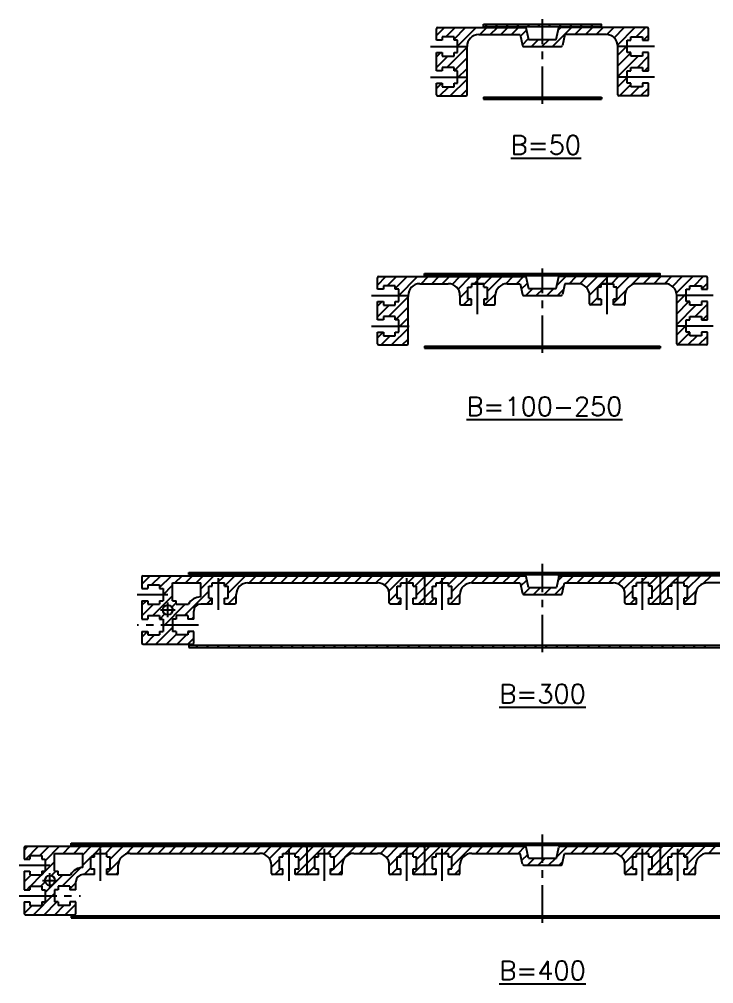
# Model space of a CAD drawing. Extents: x 0 to 1639, y -8 to 446.
# Drawn here: x 1194.8 to 1489.5, y 18 to 427.3 of the extents above; entities that cross this region are included whole.
import ezdxf

# ---------------------------------------------------------------- set-up
doc = ezdxf.new("R2010")
doc.units = 0
doc.header["$LTSCALE"] = 0.5
doc.linetypes.add('CENTER', pattern=[50.8, 31.75, -6.35, 6.35, -6.35])
for name, color, linetype in [('MSM_CENTER', 1, 'CENTER'), ('MSM_CONTINUOUS', 7, 'CONTINUOUS'), ('MSM_NARROW', 5, 'CONTINUOUS'), ('MSM_PART_NUMBER', 7, 'CONTINUOUS')]:
    doc.layers.add(name, color=color, linetype=linetype)
doc.styles.get("Standard").update_dxf_attribs({"font": 'txt.shx', "height": 3, "bigfont": 'bigfont.shx'})

# ---------------------------------------------------------------- blocks, each defined once
blk = doc.blocks.new('*U1')
at = {"layer": 'MSM_PART_NUMBER'}
blk.add_text('%%UB=50', height=8, dxfattribs=at).set_placement((1314.76, 354.27))
blk = doc.blocks.new('*U2')
at = {"layer": 'MSM_PART_NUMBER'}
blk.add_text('%%UB=100-250', height=8, dxfattribs=at).set_placement((1295.98, 243.34))
blk = doc.blocks.new('*U3')
at = {"layer": 'MSM_PART_NUMBER'}
blk.add_text('%%UB=300', height=8, dxfattribs=at).set_placement((1309.93, 121.4))
blk = doc.blocks.new('*U4')
at = {"layer": 'MSM_PART_NUMBER'}
blk.add_text('%%UB=400', height=8, dxfattribs=at).set_placement((1309.93, 4))

msp = doc.modelspace()

# ---------------------------------------------------------------- linework, layer by layer
at = {"layer": 'MSM_CENTER'}
for p, q in [((1416.8, 391.35), (1416.8, 427.27)), ((1369.31, 415.75), (1386.99, 415.75)), ((1464.29, 415.75), (1446.61, 415.75)), ((1369.31, 402.75), (1386.99, 402.75)), ((1464.29, 402.75), (1446.61, 402.75)), ((1416.8, 285.67), (1416.8, 321.58)), ((1389.3, 302.21), (1389.3, 317.58)), ((1444.3, 302.21), (1444.3, 317.58)), ((1344.31, 310.07), (1361.99, 310.07)), ((1489.29, 310.07), (1471.61, 310.07)), ((1344.31, 297.07), (1361.99, 297.07)), ((1489.29, 297.07), (1471.61, 297.07)), ((1416.8, 158.76), (1416.8, 196.16)), ((1279.3, 176.64), (1279.3, 190.16)), ((1359.3, 176.64), (1359.3, 190.16)), ((1374.3, 176.64), (1374.3, 190.16)), ((1459.3, 176.64), (1459.3, 190.16)), ((1474.3, 176.64), (1474.3, 190.16)), ((1244.8, 183.16), (1257.8, 183.16)), ((1254.7, 176.66), (1260.9, 176.66)), ((1257.8, 173.56), (1257.8, 179.76)), ((1270.8, 170.16), (1244.8, 170.16)), ((1416.8, 43.94), (1416.8, 81.34)), ((1229.3, 61.76), (1229.3, 75.34)), ((1309.3, 61.76), (1309.3, 75.34)), ((1324.3, 61.76), (1324.3, 75.34)), ((1359.3, 61.76), (1359.3, 75.34)), ((1374.3, 61.76), (1374.3, 75.34)), ((1459.3, 61.76), (1459.3, 75.34)), ((1474.3, 61.76), (1474.3, 75.34)), ((1194.8, 68.34), (1207.8, 68.34)), ((1204.7, 61.84), (1210.9, 61.84)), ((1207.8, 58.74), (1207.8, 64.94)), ((1194.8, 55.34), (1220.8, 55.34))]:
    msp.add_line(p, q, dxfattribs=at)
at = {"layer": 'MSM_CONTINUOUS'}
for p, q in [((1371.8, 418.39), (1371.8, 423.25)), ((1372.3, 423.75), (1409.72, 423.75)), ((1391.8, 424.25), (1391.8, 425.15)), ((1391.8, 425.15), (1441.8, 425.15)), ((1391.8, 424.25), (1441.8, 424.25)), ((1409.72, 423.75), (1410.82, 418.75)), ((1422.62, 418.75), (1423.72, 423.75)), ((1461.3, 423.75), (1423.72, 423.75)), ((1441.8, 424.25), (1441.8, 425.15)), ((1461.8, 418.39), (1461.8, 423.25)), ((1374.3, 418.39), (1371.8, 418.39)), ((1374.3, 419.85), (1374.3, 418.39)), ((1379.3, 419.85), (1374.3, 419.85)), ((1379.3, 418.39), (1379.3, 419.85)), ((1380.8, 418.39), (1379.3, 418.39)), ((1380.8, 413.19), (1380.8, 418.39)), ((1389.8, 420.75), (1407.31, 420.75)), ((1407.31, 420.75), (1408.32, 416.14)), ((1410.82, 418.75), (1422.62, 418.75)), ((1426.26, 420.75), (1425.25, 416.14)), ((1443.8, 420.75), (1426.26, 420.75)), ((1452.8, 413.19), (1452.8, 418.39)), ((1452.8, 418.39), (1454.3, 418.39)), ((1454.3, 418.39), (1454.3, 419.85)), ((1454.3, 419.85), (1459.3, 419.85)), ((1459.3, 419.85), (1459.3, 418.39)), ((1459.3, 418.39), (1461.8, 418.39)), ((1384.8, 395.25), (1384.8, 415.75)), ((1408.81, 415.75), (1424.77, 415.75)), ((1448.8, 395.25), (1448.8, 415.75)), ((1371.8, 413.19), (1374.3, 413.19)), ((1371.8, 405.39), (1371.8, 413.19)), ((1374.3, 413.19), (1374.3, 411.65)), ((1374.3, 411.65), (1379.3, 411.65)), ((1379.3, 413.19), (1380.8, 413.19)), ((1379.3, 411.65), (1379.3, 413.19)), ((1454.3, 413.19), (1452.8, 413.19)), ((1454.3, 411.65), (1454.3, 413.19)), ((1459.3, 411.65), (1454.3, 411.65)), ((1461.8, 413.19), (1459.3, 413.19)), ((1459.3, 413.19), (1459.3, 411.65)), ((1461.8, 405.39), (1461.8, 413.19)), ((1374.3, 405.39), (1371.8, 405.39)), ((1374.3, 406.85), (1374.3, 405.39)), ((1379.3, 406.85), (1374.3, 406.85)), ((1379.3, 405.39), (1379.3, 406.85)), ((1380.8, 405.39), (1379.3, 405.39)), ((1380.8, 400.19), (1380.8, 405.39)), ((1452.8, 400.19), (1452.8, 405.39)), ((1452.8, 405.39), (1454.3, 405.39)), ((1454.3, 405.39), (1454.3, 406.85)), ((1454.3, 406.85), (1459.3, 406.85)), ((1459.3, 406.85), (1459.3, 405.39)), ((1459.3, 405.39), (1461.8, 405.39)), ((1371.8, 400.19), (1374.3, 400.19)), ((1371.8, 395.25), (1371.8, 400.19)), ((1374.3, 400.19), (1374.3, 398.65)), ((1374.3, 398.65), (1379.3, 398.65)), ((1379.3, 400.19), (1380.8, 400.19)), ((1379.3, 398.65), (1379.3, 400.19)), ((1454.3, 400.19), (1452.8, 400.19)), ((1454.3, 398.65), (1454.3, 400.19)), ((1459.3, 398.65), (1454.3, 398.65)), ((1461.8, 400.19), (1459.3, 400.19)), ((1459.3, 400.19), (1459.3, 398.65)), ((1461.8, 395.25), (1461.8, 400.19)), ((1372.3, 394.75), (1384.3, 394.75)), ((1391.8, 394.25), (1391.8, 393.35)), ((1391.8, 394.25), (1441.8, 394.25)), ((1391.8, 393.35), (1441.8, 393.35)), ((1441.8, 394.25), (1441.8, 393.35)), ((1461.3, 394.75), (1449.3, 394.75)), ((1366.8, 318.57), (1366.8, 319.47)), ((1366.8, 319.47), (1466.8, 319.47)), ((1466.8, 318.57), (1466.8, 319.47)), ((1346.8, 312.7), (1346.8, 317.57)), ((1347.3, 318.07), (1409.72, 318.07)), ((1366.8, 318.57), (1466.8, 318.57)), ((1409.72, 318.07), (1410.82, 313.07)), ((1422.62, 313.07), (1423.72, 318.07)), ((1486.3, 318.07), (1423.72, 318.07)), ((1486.8, 312.7), (1486.8, 317.57)), ((1349.3, 312.7), (1346.8, 312.7)), ((1349.3, 314.17), (1349.3, 312.7)), ((1354.3, 314.17), (1349.3, 314.17)), ((1354.3, 312.7), (1354.3, 314.17)), ((1355.8, 312.7), (1354.3, 312.7)), ((1355.8, 307.5), (1355.8, 312.7)), ((1364.8, 315.07), (1376.8, 315.07)), ((1385.2, 308.57), (1385.2, 313.57)), ((1385.2, 308.57), (1385.2, 313.57)), ((1385.2, 313.57), (1386.7, 313.57)), ((1386.7, 315.07), (1391.9, 315.07)), ((1391.9, 315.07), (1386.7, 315.07)), ((1386.7, 315.07), (1386.7, 313.57)), ((1389.3, 315.07), (1391.9, 315.07)), ((1391.9, 313.57), (1391.9, 315.07)), ((1391.9, 313.57), (1393.4, 313.57)), ((1393.4, 313.57), (1393.4, 308.57)), ((1393.4, 313.57), (1393.4, 308.57)), ((1401.8, 315.07), (1407.31, 315.07)), ((1407.31, 315.07), (1408.32, 310.46)), ((1410.82, 313.07), (1422.62, 313.07)), ((1426.26, 315.07), (1425.25, 310.46)), ((1431.8, 315.07), (1426.26, 315.07)), ((1440.2, 313.57), (1440.2, 308.57)), ((1440.2, 313.57), (1440.2, 308.57)), ((1441.7, 313.57), (1440.2, 313.57)), ((1441.7, 315.07), (1446.9, 315.07)), ((1446.9, 315.07), (1441.7, 315.07)), ((1441.7, 313.57), (1441.7, 315.07)), ((1444.3, 315.07), (1441.7, 315.07)), ((1446.9, 315.07), (1446.9, 313.57)), ((1448.4, 313.57), (1446.9, 313.57)), ((1448.4, 308.57), (1448.4, 313.57)), ((1448.4, 308.57), (1448.4, 313.57)), ((1468.8, 315.07), (1456.8, 315.07)), ((1477.8, 307.5), (1477.8, 312.7)), ((1477.8, 312.7), (1479.3, 312.7)), ((1479.3, 312.7), (1479.3, 314.17)), ((1479.3, 314.17), (1484.3, 314.17)), ((1484.3, 314.17), (1484.3, 312.7)), ((1484.3, 312.7), (1486.8, 312.7)), ((1346.8, 307.5), (1349.3, 307.5)), ((1346.8, 299.7), (1346.8, 307.5)), ((1349.3, 307.5), (1349.3, 305.97)), ((1354.3, 307.5), (1355.8, 307.5)), ((1354.3, 305.97), (1354.3, 307.5)), ((1359.8, 289.57), (1359.8, 310.07)), ((1381.8, 310.07), (1381.8, 306.57)), ((1386.7, 308.57), (1385.2, 308.57)), ((1385.2, 308.57), (1386.68, 308.57)), ((1386.7, 306.07), (1386.7, 308.57)), ((1393.4, 308.57), (1391.9, 308.57)), ((1391.9, 308.57), (1393.4, 308.57)), ((1391.9, 308.57), (1391.9, 306.07)), ((1396.8, 306.57), (1396.8, 310.07)), ((1408.81, 310.07), (1424.77, 310.07)), ((1436.8, 306.57), (1436.8, 310.07)), ((1441.7, 308.57), (1440.2, 308.57)), ((1440.2, 308.57), (1441.7, 308.57)), ((1441.7, 308.57), (1441.7, 306.07)), ((1446.9, 308.57), (1448.4, 308.57)), ((1446.9, 306.07), (1446.9, 308.57)), ((1448.4, 308.57), (1446.92, 308.57)), ((1451.8, 310.07), (1451.8, 306.57)), ((1473.8, 289.57), (1473.8, 310.07)), ((1479.3, 307.5), (1477.8, 307.5)), ((1479.3, 305.97), (1479.3, 307.5)), ((1486.8, 307.5), (1484.3, 307.5)), ((1484.3, 307.5), (1484.3, 305.97)), ((1486.8, 299.7), (1486.8, 307.5)), ((1349.3, 305.97), (1354.3, 305.97)), ((1382.3, 306.07), (1386.68, 306.07)), ((1383.28, 306.07), (1386.7, 306.07)), ((1391.9, 306.07), (1395.28, 306.07)), ((1391.9, 306.07), (1396.3, 306.07)), ((1441.7, 306.07), (1437.3, 306.07)), ((1441.7, 306.07), (1438.32, 306.07)), ((1451.3, 306.07), (1446.9, 306.07)), ((1450.32, 306.07), (1446.92, 306.07)), ((1484.3, 305.97), (1479.3, 305.97)), ((1349.3, 299.7), (1346.8, 299.7)), ((1349.3, 301.17), (1349.3, 299.7)), ((1354.3, 301.17), (1349.3, 301.17)), ((1354.3, 299.7), (1354.3, 301.17)), ((1355.8, 299.7), (1354.3, 299.7)), ((1355.8, 294.5), (1355.8, 299.7)), ((1477.8, 294.5), (1477.8, 299.7)), ((1477.8, 299.7), (1479.3, 299.7)), ((1479.3, 299.7), (1479.3, 301.17)), ((1479.3, 301.17), (1484.3, 301.17)), ((1484.3, 301.17), (1484.3, 299.7)), ((1484.3, 299.7), (1486.8, 299.7)), ((1346.8, 289.57), (1346.8, 294.5)), ((1346.8, 294.5), (1349.3, 294.5)), ((1349.3, 294.5), (1349.3, 292.97)), ((1349.3, 292.97), (1354.3, 292.97)), ((1354.3, 294.5), (1355.8, 294.5)), ((1354.3, 292.97), (1354.3, 294.5)), ((1479.3, 294.5), (1477.8, 294.5)), ((1479.3, 292.97), (1479.3, 294.5)), ((1484.3, 292.97), (1479.3, 292.97)), ((1486.8, 294.5), (1484.3, 294.5)), ((1484.3, 294.5), (1484.3, 292.97)), ((1486.8, 289.57), (1486.8, 294.5)), ((1347.3, 289.07), (1359.3, 289.07)), ((1366.8, 288.57), (1366.8, 287.67)), ((1366.8, 288.57), (1466.8, 288.57)), ((1366.8, 287.67), (1466.8, 287.67)), ((1466.8, 288.57), (1466.8, 287.67)), ((1486.3, 289.07), (1474.3, 289.07)), ((1266.8, 191.66), (1266.8, 192.56)), ((1266.8, 192.56), (1566.8, 192.56)), ((1246.8, 190.66), (1246.8, 185.76)), ((1247.3, 191.16), (1366.3, 191.16)), ((1266.8, 191.66), (1566.8, 191.66)), ((1366.8, 190.66), (1366.8, 179.66)), ((1367.3, 191.16), (1409.4, 191.16)), ((1410.9, 186.16), (1409.89, 190.77)), ((1423.71, 190.77), (1422.7, 186.16)), ((1423.71, 190.77), (1423.8, 191.16)), ((1424.2, 191.16), (1466.3, 191.16)), ((1466.8, 190.66), (1466.8, 179.66)), ((1586.3, 191.16), (1467.3, 191.16)), ((1246.8, 185.76), (1249.3, 185.76)), ((1249.3, 187.26), (1249.3, 185.76)), ((1249.3, 187.26), (1254.3, 187.26)), ((1254.3, 187.26), (1254.3, 185.76)), ((1254.3, 185.76), (1255.8, 185.76)), ((1255.8, 185.76), (1255.8, 180.56)), ((1259.8, 188.16), (1271.8, 188.16)), ((1259.8, 180.56), (1259.8, 188.16)), ((1271.8, 182.16), (1271.8, 188.16)), ((1275.2, 186.66), (1276.7, 186.66)), ((1275.2, 181.66), (1275.2, 186.66)), ((1276.7, 188.16), (1281.9, 188.16)), ((1276.7, 186.66), (1276.7, 188.16)), ((1281.9, 186.66), (1281.9, 188.16)), ((1281.9, 186.66), (1283.4, 186.66)), ((1283.4, 181.66), (1283.4, 186.66)), ((1291.8, 188.16), (1346.8, 188.16)), ((1355.2, 186.66), (1356.7, 186.66)), ((1355.2, 181.66), (1355.2, 186.66)), ((1356.7, 188.16), (1361.9, 188.16)), ((1356.7, 186.66), (1356.7, 188.16)), ((1361.9, 186.66), (1361.9, 188.16)), ((1361.9, 186.66), (1363.4, 186.66)), ((1363.4, 181.66), (1363.4, 186.66)), ((1370.2, 186.66), (1371.7, 186.66)), ((1370.2, 181.66), (1370.2, 186.66)), ((1371.7, 188.16), (1376.9, 188.16)), ((1371.7, 186.66), (1371.7, 188.16)), ((1376.9, 186.66), (1376.9, 188.16)), ((1376.9, 186.66), (1378.4, 186.66)), ((1378.4, 181.66), (1378.4, 186.66)), ((1386.8, 188.16), (1407.39, 188.16)), ((1407.39, 188.16), (1408.4, 183.55)), ((1410.9, 186.16), (1422.7, 186.16)), ((1425.2, 183.55), (1426.21, 188.16)), ((1426.21, 188.16), (1446.8, 188.16)), ((1455.2, 181.66), (1455.2, 186.66)), ((1456.7, 186.66), (1455.2, 186.66)), ((1461.9, 188.16), (1456.7, 188.16)), ((1456.7, 186.66), (1456.7, 188.16)), ((1461.9, 186.66), (1461.9, 188.16)), ((1463.4, 186.66), (1461.9, 186.66)), ((1463.4, 181.66), (1463.4, 186.66)), ((1470.2, 181.66), (1470.2, 186.66)), ((1471.7, 186.66), (1470.2, 186.66)), ((1476.9, 188.16), (1471.7, 188.16)), ((1471.7, 186.66), (1471.7, 188.16)), ((1476.9, 186.66), (1476.9, 188.16)), ((1478.4, 186.66), (1476.9, 186.66)), ((1478.4, 181.66), (1478.4, 186.66)), ((1541.8, 188.16), (1486.8, 188.16)), ((1246.8, 180.56), (1249.3, 180.56)), ((1246.8, 180.56), (1246.8, 172.76)), ((1249.3, 180.56), (1249.3, 179.06)), ((1254.3, 180.56), (1254.3, 179.06)), ((1254.3, 180.56), (1255.8, 180.56)), ((1259.8, 180.56), (1261.3, 180.56)), ((1261.3, 179.06), (1261.3, 180.56)), ((1275.2, 181.66), (1276.7, 181.66)), ((1276.7, 179.16), (1276.7, 181.66)), ((1281.9, 179.16), (1281.9, 181.66)), ((1281.9, 181.66), (1283.4, 181.66)), ((1286.8, 179.66), (1286.8, 183.16)), ((1351.8, 179.66), (1351.8, 183.16)), ((1355.2, 181.66), (1356.7, 181.66)), ((1356.7, 179.16), (1356.7, 181.66)), ((1361.9, 179.16), (1361.9, 181.66)), ((1361.9, 181.66), (1363.4, 181.66)), ((1370.2, 181.66), (1371.7, 181.66)), ((1371.7, 179.16), (1371.7, 181.66)), ((1376.9, 179.16), (1376.9, 181.66)), ((1376.9, 181.66), (1378.4, 181.66)), ((1381.8, 179.66), (1381.8, 183.16)), ((1408.89, 183.16), (1424.71, 183.16)), ((1451.8, 179.66), (1451.8, 183.16)), ((1456.7, 181.66), (1455.2, 181.66)), ((1456.7, 179.16), (1456.7, 181.66)), ((1461.9, 179.16), (1461.9, 181.66)), ((1463.4, 181.66), (1461.9, 181.66)), ((1471.7, 181.66), (1470.2, 181.66)), ((1471.7, 179.16), (1471.7, 181.66)), ((1476.9, 179.16), (1476.9, 181.66)), ((1478.4, 181.66), (1476.9, 181.66)), ((1481.8, 179.66), (1481.8, 183.16)), ((1249.3, 179.06), (1254.3, 179.06)), ((1261.3, 179.06), (1266.55, 179.06)), ((1268.8, 172.76), (1268.8, 176.16)), ((1276.7, 179.16), (1271.8, 179.16)), ((1286.3, 179.16), (1281.9, 179.16)), ((1356.7, 179.16), (1352.3, 179.16)), ((1366.3, 179.16), (1361.9, 179.16)), ((1371.7, 179.16), (1367.3, 179.16)), ((1381.3, 179.16), (1376.9, 179.16)), ((1456.7, 179.16), (1452.3, 179.16)), ((1466.3, 179.16), (1461.9, 179.16)), ((1471.7, 179.16), (1467.3, 179.16)), ((1481.3, 179.16), (1476.9, 179.16)), ((1246.8, 172.76), (1249.3, 172.76)), ((1249.3, 174.26), (1249.3, 172.76)), ((1249.3, 174.26), (1254.3, 174.26)), ((1254.3, 174.26), (1254.3, 172.76)), ((1254.3, 172.76), (1255.8, 172.76)), ((1255.8, 172.76), (1255.8, 167.56)), ((1259.8, 172.76), (1259.8, 167.56)), ((1261.3, 172.76), (1259.8, 172.76)), ((1261.3, 174.26), (1261.3, 172.76)), ((1266.3, 174.26), (1261.3, 174.26)), ((1266.3, 174.26), (1266.3, 172.76)), ((1268.8, 172.76), (1266.3, 172.76)), ((1246.8, 167.56), (1249.3, 167.56)), ((1246.8, 167.56), (1246.8, 162.66)), ((1249.3, 167.56), (1249.3, 166.06)), ((1249.3, 166.06), (1254.3, 166.06)), ((1254.3, 167.56), (1254.3, 166.06)), ((1254.3, 167.56), (1255.8, 167.56)), ((1261.3, 167.56), (1259.8, 167.56)), ((1261.3, 167.56), (1261.3, 166.06)), ((1266.3, 166.06), (1261.3, 166.06)), ((1268.8, 167.56), (1266.3, 167.56)), ((1266.3, 167.56), (1266.3, 166.06)), ((1268.8, 162.66), (1268.8, 167.56)), ((1247.3, 162.16), (1268.3, 162.16)), ((1266.8, 161.66), (1266.8, 160.76)), ((1266.8, 161.66), (1566.8, 161.66)), ((1266.8, 160.76), (1566.8, 160.76)), ((1196.8, 75.84), (1196.8, 70.94)), ((1197.3, 76.34), (1316.3, 76.34)), ((1216.8, 77.74), (1616.8, 77.74)), ((1216.8, 76.84), (1216.8, 77.74)), ((1216.8, 76.84), (1616.8, 76.84)), ((1316.8, 75.84), (1316.8, 64.84)), ((1317.3, 76.34), (1366.3, 76.34)), ((1366.8, 75.84), (1366.8, 64.84)), ((1367.3, 76.34), (1409.4, 76.34)), ((1410.9, 71.34), (1409.89, 75.95)), ((1422.7, 71.34), (1423.71, 75.95)), ((1424.2, 76.34), (1466.3, 76.34)), ((1466.8, 75.84), (1466.8, 64.84)), ((1516.3, 76.34), (1467.3, 76.34)), ((1196.8, 70.94), (1199.3, 70.94)), ((1199.3, 72.44), (1199.3, 70.94)), ((1199.3, 72.44), (1204.3, 72.44)), ((1204.3, 72.44), (1204.3, 70.94)), ((1204.3, 70.94), (1205.8, 70.94)), ((1205.8, 70.94), (1205.8, 65.74)), ((1209.8, 73.34), (1221.8, 73.34)), ((1209.8, 65.74), (1209.8, 73.34)), ((1221.8, 67.34), (1221.8, 73.34)), ((1225.2, 71.84), (1226.7, 71.84)), ((1225.2, 66.84), (1225.2, 71.84)), ((1226.7, 73.34), (1231.9, 73.34)), ((1226.7, 71.84), (1226.7, 73.34)), ((1231.9, 71.84), (1231.9, 73.34)), ((1231.9, 71.84), (1233.4, 71.84)), ((1233.4, 66.84), (1233.4, 71.84)), ((1241.8, 73.34), (1296.8, 73.34)), ((1305.2, 71.84), (1306.7, 71.84)), ((1305.2, 66.84), (1305.2, 71.84)), ((1306.7, 73.34), (1311.9, 73.34)), ((1306.7, 71.84), (1306.7, 73.34)), ((1311.9, 71.84), (1311.9, 73.34)), ((1311.9, 71.84), (1313.4, 71.84)), ((1313.4, 66.84), (1313.4, 71.84)), ((1320.2, 71.84), (1321.7, 71.84)), ((1320.2, 66.84), (1320.2, 71.84)), ((1321.7, 73.34), (1326.9, 73.34)), ((1321.7, 71.84), (1321.7, 73.34)), ((1326.9, 71.84), (1326.9, 73.34)), ((1326.9, 71.84), (1328.4, 71.84)), ((1328.4, 66.84), (1328.4, 71.84)), ((1336.8, 73.34), (1346.8, 73.34)), ((1355.2, 71.84), (1356.7, 71.84)), ((1355.2, 66.84), (1355.2, 71.84)), ((1356.7, 73.34), (1361.9, 73.34)), ((1356.7, 71.84), (1356.7, 73.34)), ((1361.9, 71.84), (1361.9, 73.34)), ((1361.9, 71.84), (1363.4, 71.84)), ((1363.4, 66.84), (1363.4, 71.84)), ((1370.2, 71.84), (1371.7, 71.84)), ((1370.2, 66.84), (1370.2, 71.84)), ((1371.7, 73.34), (1376.9, 73.34)), ((1371.7, 71.84), (1371.7, 73.34)), ((1376.9, 71.84), (1376.9, 73.34)), ((1376.9, 71.84), (1378.4, 71.84)), ((1378.4, 66.84), (1378.4, 71.84)), ((1386.8, 73.34), (1407.39, 73.34)), ((1408.4, 68.74), (1407.39, 73.34)), ((1410.9, 71.34), (1422.7, 71.34)), ((1425.2, 68.74), (1426.21, 73.34)), ((1426.21, 73.34), (1446.8, 73.34)), ((1455.2, 71.84), (1456.7, 71.84)), ((1455.2, 66.84), (1455.2, 71.84)), ((1456.7, 73.34), (1461.9, 73.34)), ((1456.7, 71.84), (1456.7, 73.34)), ((1461.9, 71.84), (1461.9, 73.34)), ((1461.9, 71.84), (1463.4, 71.84)), ((1463.4, 66.84), (1463.4, 71.84)), ((1470.2, 71.84), (1471.7, 71.84)), ((1470.2, 66.84), (1470.2, 71.84)), ((1471.7, 73.34), (1476.9, 73.34)), ((1471.7, 71.84), (1471.7, 73.34)), ((1476.9, 71.84), (1476.9, 73.34)), ((1476.9, 71.84), (1478.4, 71.84)), ((1478.4, 66.84), (1478.4, 71.84)), ((1496.8, 73.34), (1486.8, 73.34)), ((1196.8, 65.74), (1199.3, 65.74)), ((1196.8, 65.74), (1196.8, 57.94)), ((1199.3, 65.74), (1199.3, 64.24)), ((1204.3, 65.74), (1204.3, 64.24)), ((1204.3, 65.74), (1205.8, 65.74)), ((1209.8, 65.74), (1211.3, 65.74)), ((1211.3, 64.24), (1211.3, 65.74)), ((1225.2, 66.84), (1226.7, 66.84)), ((1226.7, 64.34), (1226.7, 66.84)), ((1231.9, 64.34), (1231.9, 66.84)), ((1231.9, 66.84), (1233.4, 66.84)), ((1236.8, 64.84), (1236.8, 68.34)), ((1301.8, 64.84), (1301.8, 68.34)), ((1305.2, 66.84), (1306.7, 66.84)), ((1306.7, 64.34), (1306.7, 66.84)), ((1311.9, 64.34), (1311.9, 66.84)), ((1311.9, 66.84), (1313.4, 66.84)), ((1320.2, 66.84), (1321.7, 66.84)), ((1321.7, 64.34), (1321.7, 66.84)), ((1326.9, 64.34), (1326.9, 66.84)), ((1326.9, 66.84), (1328.4, 66.84)), ((1331.8, 64.84), (1331.8, 68.34)), ((1351.8, 64.84), (1351.8, 68.34)), ((1355.2, 66.84), (1356.7, 66.84)), ((1356.7, 64.34), (1356.7, 66.84)), ((1361.9, 64.34), (1361.9, 66.84)), ((1361.9, 66.84), (1363.4, 66.84)), ((1370.2, 66.84), (1371.7, 66.84)), ((1371.7, 64.34), (1371.7, 66.84)), ((1376.9, 64.34), (1376.9, 66.84)), ((1376.9, 66.84), (1378.4, 66.84)), ((1381.8, 64.84), (1381.8, 68.34)), ((1408.89, 68.34), (1424.71, 68.34)), ((1451.8, 64.84), (1451.8, 68.34)), ((1455.2, 66.84), (1456.7, 66.84)), ((1456.7, 64.34), (1456.7, 66.84)), ((1461.9, 64.34), (1461.9, 66.84)), ((1461.9, 66.84), (1463.4, 66.84)), ((1470.2, 66.84), (1471.7, 66.84)), ((1471.7, 64.34), (1471.7, 66.84)), ((1476.9, 64.34), (1476.9, 66.84)), ((1476.9, 66.84), (1478.4, 66.84)), ((1481.8, 64.84), (1481.8, 68.34)), ((1199.3, 64.24), (1204.3, 64.24)), ((1211.3, 64.24), (1216.55, 64.24)), ((1226.7, 64.34), (1221.8, 64.34)), ((1236.3, 64.34), (1231.9, 64.34)), ((1306.7, 64.34), (1302.3, 64.34)), ((1316.3, 64.34), (1311.9, 64.34)), ((1321.7, 64.34), (1317.3, 64.34)), ((1331.3, 64.34), (1326.9, 64.34)), ((1356.7, 64.34), (1352.3, 64.34)), ((1366.3, 64.34), (1361.9, 64.34)), ((1371.7, 64.34), (1367.3, 64.34)), ((1381.3, 64.34), (1376.9, 64.34)), ((1456.7, 64.34), (1452.3, 64.34)), ((1466.3, 64.34), (1461.9, 64.34)), ((1471.7, 64.34), (1467.3, 64.34)), ((1481.3, 64.34), (1476.9, 64.34)), ((1196.8, 57.94), (1199.3, 57.94)), ((1199.3, 59.44), (1199.3, 57.94)), ((1199.3, 59.44), (1204.3, 59.44)), ((1204.3, 59.44), (1204.3, 57.94)), ((1204.3, 57.94), (1205.8, 57.94)), ((1205.8, 57.94), (1205.8, 52.74)), ((1209.8, 57.94), (1209.8, 52.74)), ((1211.3, 57.94), (1209.8, 57.94)), ((1211.3, 59.44), (1211.3, 57.94)), ((1216.3, 59.44), (1211.3, 59.44)), ((1216.3, 59.44), (1216.3, 57.94)), ((1218.8, 57.94), (1216.3, 57.94)), ((1218.8, 57.94), (1218.8, 61.34)), ((1196.8, 52.74), (1199.3, 52.74)), ((1196.8, 52.74), (1196.8, 47.84)), ((1199.3, 52.74), (1199.3, 51.24)), ((1199.3, 51.24), (1204.3, 51.24)), ((1204.3, 52.74), (1204.3, 51.24)), ((1204.3, 52.74), (1205.8, 52.74)), ((1211.3, 52.74), (1209.8, 52.74)), ((1211.3, 52.74), (1211.3, 51.24)), ((1216.3, 51.24), (1211.3, 51.24)), ((1218.8, 52.74), (1216.3, 52.74)), ((1216.3, 52.74), (1216.3, 51.24)), ((1218.8, 47.84), (1218.8, 52.74)), ((1197.3, 47.34), (1218.3, 47.34)), ((1216.8, 46.84), (1616.8, 46.84)), ((1216.8, 46.84), (1216.8, 45.94)), ((1216.8, 45.94), (1616.8, 45.94))]:
    msp.add_line(p, q, dxfattribs=at)
for centre in [(1257.8, 176.66), (1207.8, 61.84)]:
    msp.add_circle(centre, 2.1, dxfattribs=at)
for centre, radius, start, end in [((1372.3, 423.25), 0.5, 90, 180), ((1461.3, 423.25), 0.5, 0, 90), ((1389.8, 415.75), 5, 90, 180), ((1443.8, 415.75), 5, 0, 90), ((1408.81, 416.25), 0.5, 192.4074, 270), ((1424.77, 416.25), 0.5, 270, 347.6793), ((1372.3, 395.25), 0.5, 180, 270), ((1384.3, 395.25), 0.5, 270, 0), ((1449.3, 395.25), 0.5, 180, 270), ((1461.3, 395.25), 0.5, 270, 0), ((1461.3, 395.25), 0.5, 270, 0), ((1347.3, 317.57), 0.5, 90, 180), ((1486.3, 317.57), 0.5, 0, 90), ((1364.8, 310.07), 5, 90, 180), ((1376.8, 310.07), 5, 0, 90), ((1401.8, 310.07), 5, 90, 180), ((1431.8, 310.07), 5, 0, 90), ((1456.8, 310.07), 5, 90, 180), ((1468.8, 310.07), 5, 0, 90), ((1408.81, 310.57), 0.5, 192.4074, 270), ((1424.77, 310.57), 0.5, 270, 347.6793), ((1382.3, 306.57), 0.5, 180, 270), ((1396.3, 306.57), 0.5, 270, 0), ((1437.3, 306.57), 0.5, 180, 270), ((1451.3, 306.57), 0.5, 270, 0), ((1347.3, 289.57), 0.5, 180, 270), ((1359.3, 289.57), 0.5, 270, 0), ((1474.3, 289.57), 0.5, 180, 270), ((1486.3, 289.57), 0.5, 270, 0), ((1486.3, 289.57), 0.5, 270, 0), ((1247.3, 190.66), 0.5, 90, 180), ((1366.3, 190.66), 0.5, 0, 90), ((1367.3, 190.66), 0.5, 90, 180), ((1409.4, 190.66), 0.5, 12.4074, 90), ((1424.2, 190.66), 0.5, 90, 167.5926), ((1466.3, 190.66), 0.5, 0, 90), ((1467.3, 190.66), 0.5, 90, 180), ((1291.8, 183.16), 5, 90, 180), ((1346.8, 183.16), 5, 0, 90), ((1386.8, 183.16), 5, 90, 180), ((1446.8, 183.16), 5, 0, 90), ((1486.8, 183.16), 5, 90, 180), ((1271.8, 176.16), 6, 90, 151.0967), ((1408.89, 183.66), 0.5, 192.4074, 270), ((1424.71, 183.66), 0.5, 270, 347.5926), ((1271.8, 176.16), 3, 90, 180), ((1286.3, 179.66), 0.5, 270, 0), ((1352.3, 179.66), 0.5, 180, 270), ((1366.3, 179.66), 0.5, 270, 0), ((1367.3, 179.66), 0.5, 180, 270), ((1381.3, 179.66), 0.5, 270, 0), ((1452.3, 179.66), 0.5, 180, 270), ((1466.3, 179.66), 0.5, 270, 0), ((1467.3, 179.66), 0.5, 180, 270), ((1481.3, 179.66), 0.5, 270, 0), ((1247.3, 162.66), 0.5, 180, 270), ((1268.3, 162.66), 0.5, 270, 0), ((1197.3, 75.84), 0.5, 90, 180), ((1316.3, 75.84), 0.5, 360, 90), ((1317.3, 75.84), 0.5, 90, 180), ((1366.3, 75.84), 0.5, 0, 90), ((1367.3, 75.84), 0.5, 90, 180), ((1409.4, 75.84), 0.5, 12.4074, 90), ((1424.2, 75.84), 0.5, 90, 167.5926), ((1466.3, 75.84), 0.5, 0, 90), ((1467.3, 75.84), 0.5, 90, 180), ((1241.8, 68.34), 5, 90, 180), ((1296.8, 68.34), 5, 0, 90), ((1336.8, 68.34), 5, 90, 180), ((1346.8, 68.34), 5, 0, 90), ((1386.8, 68.34), 5, 90, 180), ((1446.8, 68.34), 5, 0, 90), ((1486.8, 68.34), 5, 90, 180), ((1221.8, 61.34), 6, 90, 151.0967), ((1408.89, 68.84), 0.5, 192.4074, 270), ((1424.71, 68.84), 0.5, 270, 347.5926), ((1221.8, 61.34), 3, 90, 180), ((1236.3, 64.84), 0.5, 270, 0), ((1302.3, 64.84), 0.5, 180, 270), ((1316.3, 64.84), 0.5, 270, 0), ((1317.3, 64.84), 0.5, 180, 270), ((1331.3, 64.84), 0.5, 270, 0), ((1352.3, 64.84), 0.5, 180, 270), ((1366.3, 64.84), 0.5, 270, 0), ((1367.3, 64.84), 0.5, 180, 270), ((1381.3, 64.84), 0.5, 270, 0), ((1452.3, 64.84), 0.5, 180, 270), ((1466.3, 64.84), 0.5, 270, 0), ((1467.3, 64.84), 0.5, 180, 270), ((1481.3, 64.84), 0.5, 270, 0), ((1197.3, 47.84), 0.5, 180, 270), ((1218.3, 47.84), 0.5, 270, 0)]:
    msp.add_arc(centre, radius, start, end, dxfattribs=at)
at = {"layer": 'MSM_NARROW'}
for p, q in [((1371.8, 420.34), (1375.21, 423.75)), ((1375.8, 419.85), (1379.7, 423.75)), ((1379.3, 418.86), (1384.19, 423.75)), ((1380.8, 415.87), (1388.68, 423.75)), ((1390.17, 420.75), (1393.17, 423.75)), ((1393.2, 424.25), (1392.3, 425.15)), ((1394.66, 420.75), (1397.66, 423.75)), ((1397.69, 424.25), (1396.79, 425.15)), ((1399.15, 420.75), (1402.15, 423.75)), ((1402.18, 424.25), (1401.28, 425.15)), ((1403.64, 420.75), (1406.64, 423.75)), ((1406.67, 424.25), (1405.77, 425.15)), ((1407.46, 420.08), (1409.98, 422.6)), ((1411.16, 424.25), (1410.26, 425.15)), ((1415.65, 424.25), (1414.75, 425.15)), ((1420.14, 424.25), (1419.24, 425.15)), ((1421.09, 415.75), (1429.09, 423.75)), ((1423.47, 422.62), (1424.6, 423.75)), ((1424.63, 424.25), (1423.73, 425.15)), ((1429.12, 424.25), (1428.22, 425.15)), ((1430.58, 420.75), (1433.58, 423.75)), ((1433.61, 424.25), (1432.71, 425.15)), ((1435.07, 420.75), (1438.07, 423.75)), ((1438.1, 424.25), (1437.2, 425.15)), ((1439.56, 420.75), (1442.56, 423.75)), ((1441.8, 425.04), (1441.69, 425.15)), ((1444.05, 420.75), (1447.05, 423.75)), ((1447.2, 419.41), (1451.54, 423.75)), ((1448.75, 416.47), (1456.03, 423.75)), ((1456.62, 419.85), (1460.52, 423.75)), ((1408.27, 416.4), (1410.79, 418.92)), ((1412.11, 415.75), (1415.11, 418.75)), ((1416.6, 415.75), (1419.6, 418.75)), ((1459.65, 418.39), (1461.8, 420.54)), ((1376.27, 406.85), (1384.8, 415.38)), ((1448.8, 412.03), (1452.8, 416.03)), ((1371.8, 411.36), (1373.62, 413.19)), ((1371.8, 406.87), (1376.58, 411.65)), ((1379.3, 405.39), (1384.8, 410.89)), ((1448.8, 407.54), (1454.3, 413.04)), ((1448.8, 403.05), (1457.4, 411.65)), ((1457.09, 406.85), (1461.8, 411.56)), ((1380.8, 402.4), (1384.8, 406.4)), ((1460.12, 405.39), (1461.8, 407.07)), ((1377.64, 394.75), (1384.8, 401.91)), ((1448.8, 398.56), (1452.8, 402.56)), ((1371.8, 397.89), (1374.09, 400.19)), ((1373.15, 394.75), (1377.05, 398.65)), ((1382.13, 394.75), (1384.8, 397.42)), ((1449.48, 394.75), (1454.3, 399.57)), ((1453.97, 394.75), (1457.87, 398.65)), ((1458.46, 394.75), (1461.8, 398.09)), ((1459.3, 400.08), (1459.41, 400.19)), ((1392.66, 393.35), (1391.8, 394.22)), ((1397.16, 393.35), (1396.26, 394.25)), ((1401.65, 393.35), (1400.75, 394.25)), ((1406.14, 393.35), (1405.24, 394.25)), ((1410.63, 393.35), (1409.73, 394.25)), ((1415.12, 393.35), (1414.22, 394.25)), ((1419.61, 393.35), (1418.71, 394.25)), ((1424.1, 393.35), (1423.2, 394.25)), ((1428.59, 393.35), (1427.69, 394.25)), ((1433.08, 393.35), (1432.18, 394.25)), ((1437.57, 393.35), (1436.67, 394.25)), ((1441.8, 393.61), (1441.16, 394.25)), ((1368.67, 318.57), (1367.77, 319.47)), ((1373.16, 318.57), (1372.26, 319.47)), ((1377.65, 318.57), (1376.75, 319.47)), ((1382.14, 318.57), (1381.24, 319.47)), ((1386.63, 318.57), (1385.73, 319.47)), ((1391.12, 318.57), (1390.22, 319.47)), ((1395.61, 318.57), (1394.71, 319.47)), ((1400.1, 318.57), (1399.2, 319.47)), ((1404.59, 318.57), (1403.69, 319.47)), ((1409.08, 318.57), (1408.18, 319.47)), ((1413.57, 318.57), (1412.67, 319.47)), ((1418.06, 318.57), (1417.16, 319.47)), ((1422.55, 318.57), (1421.65, 319.47)), ((1427.04, 318.57), (1426.14, 319.47)), ((1431.53, 318.57), (1430.63, 319.47)), ((1436.02, 318.57), (1435.12, 319.47)), ((1440.51, 318.57), (1439.61, 319.47)), ((1445, 318.57), (1444.1, 319.47)), ((1449.49, 318.57), (1448.59, 319.47)), ((1453.98, 318.57), (1453.08, 319.47)), ((1458.47, 318.57), (1457.57, 319.47)), ((1462.96, 318.57), (1462.06, 319.47)), ((1466.8, 319.22), (1466.55, 319.47)), ((1346.8, 314.52), (1350.35, 318.07)), ((1350.94, 314.17), (1354.84, 318.07)), ((1354.3, 313.04), (1359.33, 318.07)), ((1355.8, 310.05), (1363.82, 318.07)), ((1365.31, 315.07), (1368.31, 318.07)), ((1369.8, 315.07), (1372.8, 318.07)), ((1374.29, 315.07), (1377.29, 318.07)), ((1378.49, 314.77), (1381.78, 318.07)), ((1380.99, 312.79), (1386.27, 318.07)), ((1387.76, 315.07), (1390.76, 318.07)), ((1391.9, 314.72), (1395.25, 318.07)), ((1393.4, 311.73), (1399.74, 318.07)), ((1401.19, 315.03), (1404.23, 318.07)), ((1405.72, 315.07), (1408.72, 318.07)), ((1407.83, 312.69), (1410.35, 315.21)), ((1422.89, 314.28), (1426.68, 318.07)), ((1428.17, 315.07), (1431.17, 318.07)), ((1432.6, 315), (1435.66, 318.07)), ((1435.51, 313.42), (1440.15, 318.07)), ((1436.8, 310.22), (1444.64, 318.07)), ((1446.13, 315.07), (1449.13, 318.07)), ((1448.4, 312.85), (1453.62, 318.07)), ((1454.6, 314.56), (1458.11, 318.07)), ((1459.6, 315.07), (1462.6, 318.07)), ((1464.09, 315.07), (1467.09, 318.07)), ((1468.58, 315.07), (1471.58, 318.07)), ((1471.95, 313.95), (1476.07, 318.07)), ((1473.67, 311.18), (1480.56, 318.07)), ((1481.15, 314.17), (1485.05, 318.07)), ((1484.3, 312.82), (1486.8, 315.32)), ((1381.8, 309.11), (1385.2, 312.51)), ((1386.26, 313.57), (1386.7, 314.01)), ((1409.7, 310.07), (1412.7, 313.07)), ((1414.19, 310.07), (1417.19, 313.07)), ((1418.68, 310.07), (1421.68, 313.07)), ((1423.17, 310.07), (1425.73, 312.62)), ((1446.9, 306.86), (1452.31, 312.26)), ((1346.8, 305.54), (1348.76, 307.5)), ((1351.41, 301.17), (1359.8, 309.56)), ((1383.25, 306.07), (1385.75, 308.57)), ((1392.23, 306.07), (1396.84, 310.67)), ((1437.15, 306.09), (1440.2, 309.14)), ((1450.6, 306.07), (1451.8, 307.27)), ((1473.8, 306.81), (1477.8, 310.81)), ((1473.8, 302.32), (1478.98, 307.5)), ((1346.8, 301.05), (1351.72, 305.97)), ((1354.43, 299.7), (1359.8, 305.07)), ((1441.62, 306.07), (1441.7, 306.15)), ((1473.8, 297.83), (1481.93, 305.97)), ((1481.62, 301.17), (1486.8, 306.34)), ((1355.8, 296.58), (1359.8, 300.58)), ((1484.65, 299.7), (1486.8, 301.85)), ((1352.78, 289.07), (1359.8, 296.09)), ((1473.8, 293.34), (1477.8, 297.34)), ((1346.8, 292.07), (1349.23, 294.5)), ((1348.29, 289.07), (1352.19, 292.97)), ((1357.27, 289.07), (1359.8, 291.6)), ((1474.07, 289.12), (1479.3, 294.35)), ((1478.5, 289.07), (1482.4, 292.97)), ((1482.99, 289.07), (1486.8, 292.87)), ((1368.14, 287.67), (1367.24, 288.57)), ((1372.63, 287.67), (1371.73, 288.57)), ((1377.12, 287.67), (1376.22, 288.57)), ((1381.61, 287.67), (1380.71, 288.57)), ((1386.1, 287.67), (1385.2, 288.57)), ((1390.59, 287.67), (1389.69, 288.57)), ((1395.08, 287.67), (1394.18, 288.57)), ((1399.57, 287.67), (1398.67, 288.57)), ((1404.06, 287.67), (1403.16, 288.57)), ((1408.55, 287.67), (1407.65, 288.57)), ((1413.04, 287.67), (1412.14, 288.57)), ((1417.53, 287.67), (1416.63, 288.57)), ((1422.02, 287.67), (1421.12, 288.57)), ((1426.51, 287.67), (1425.61, 288.57)), ((1431, 287.67), (1430.1, 288.57)), ((1435.49, 287.67), (1434.59, 288.57)), ((1439.98, 287.67), (1439.08, 288.57)), ((1444.47, 287.67), (1443.57, 288.57)), ((1448.96, 287.67), (1448.06, 288.57)), ((1453.45, 287.67), (1452.55, 288.57)), ((1457.94, 287.67), (1457.04, 288.57)), ((1462.43, 287.67), (1461.53, 288.57)), ((1466.8, 287.79), (1466.02, 288.57)), ((1271.07, 191.66), (1270.17, 192.56)), ((1275.56, 191.66), (1274.66, 192.56)), ((1280.05, 191.66), (1279.15, 192.56)), ((1284.54, 191.66), (1283.64, 192.56)), ((1289.03, 191.66), (1288.13, 192.56)), ((1293.52, 191.66), (1292.62, 192.56)), ((1298.01, 191.66), (1297.11, 192.56)), ((1302.5, 191.66), (1301.6, 192.56)), ((1306.99, 191.66), (1306.09, 192.56)), ((1311.48, 191.66), (1310.58, 192.56)), ((1315.97, 191.66), (1315.07, 192.56)), ((1320.46, 191.66), (1319.56, 192.56)), ((1324.95, 191.66), (1324.05, 192.56)), ((1329.44, 191.66), (1328.54, 192.56)), ((1333.93, 191.66), (1333.03, 192.56)), ((1338.42, 191.66), (1337.52, 192.56)), ((1342.91, 191.66), (1342.01, 192.56)), ((1347.4, 191.66), (1346.5, 192.56)), ((1351.89, 191.66), (1350.99, 192.56)), ((1356.38, 191.66), (1355.48, 192.56)), ((1360.87, 191.66), (1359.97, 192.56)), ((1365.36, 191.66), (1364.46, 192.56)), ((1369.85, 191.66), (1368.95, 192.56)), ((1374.34, 191.66), (1373.44, 192.56)), ((1378.83, 191.66), (1377.93, 192.56)), ((1383.32, 191.66), (1382.42, 192.56)), ((1387.81, 191.66), (1386.91, 192.56)), ((1392.3, 191.66), (1391.4, 192.56)), ((1396.79, 191.66), (1395.89, 192.56)), ((1401.28, 191.66), (1400.38, 192.56)), ((1405.77, 191.66), (1404.87, 192.56)), ((1410.26, 191.66), (1409.36, 192.56)), ((1414.75, 191.66), (1413.85, 192.56)), ((1419.24, 191.66), (1418.34, 192.56)), ((1423.73, 191.66), (1422.83, 192.56)), ((1428.22, 191.66), (1427.32, 192.56)), ((1432.71, 191.66), (1431.81, 192.56)), ((1437.2, 191.66), (1436.3, 192.56)), ((1441.69, 191.66), (1440.79, 192.56)), ((1446.18, 191.66), (1445.28, 192.56)), ((1450.67, 191.66), (1449.77, 192.56)), ((1455.16, 191.66), (1454.26, 192.56)), ((1459.65, 191.66), (1458.75, 192.56)), ((1464.14, 191.66), (1463.24, 192.56)), ((1468.63, 191.66), (1467.73, 192.56)), ((1473.12, 191.66), (1472.22, 192.56)), ((1477.61, 191.66), (1476.71, 192.56)), ((1482.1, 191.66), (1481.2, 192.56)), ((1486.59, 191.66), (1485.69, 192.56)), ((1246.8, 187.58), (1250.38, 191.16)), ((1250.97, 187.26), (1254.87, 191.16)), ((1254.3, 186.1), (1259.36, 191.16)), ((1260.85, 188.16), (1263.85, 191.16)), ((1265.34, 188.16), (1268.34, 191.16)), ((1269.83, 188.16), (1272.83, 191.16)), ((1271.8, 185.64), (1277.32, 191.16)), ((1278.81, 188.16), (1281.81, 191.16)), ((1281.9, 186.76), (1286.3, 191.16)), ((1283.4, 183.77), (1290.79, 191.16)), ((1292.28, 188.16), (1295.28, 191.16)), ((1296.77, 188.16), (1299.77, 191.16)), ((1301.26, 188.16), (1304.26, 191.16)), ((1305.75, 188.16), (1308.75, 191.16)), ((1310.24, 188.16), (1313.24, 191.16)), ((1314.73, 188.16), (1317.73, 191.16)), ((1319.22, 188.16), (1322.22, 191.16)), ((1323.71, 188.16), (1326.71, 191.16)), ((1328.2, 188.16), (1331.2, 191.16)), ((1332.69, 188.16), (1335.69, 191.16)), ((1337.18, 188.16), (1340.18, 191.16)), ((1341.67, 188.16), (1344.67, 191.16)), ((1346.16, 188.16), (1349.16, 191.16)), ((1349.72, 187.22), (1353.65, 191.16)), ((1351.59, 184.6), (1358.14, 191.16)), ((1359.63, 188.16), (1362.63, 191.16)), ((1362.62, 186.66), (1366.78, 190.81)), ((1363.4, 182.94), (1371.61, 191.16)), ((1366.86, 190.89), (1367.07, 191.1)), ((1373.1, 188.16), (1376.1, 191.16)), ((1376.9, 187.46), (1380.59, 191.16)), ((1378.4, 184.47), (1385.08, 191.16)), ((1386.57, 188.15), (1389.58, 191.16)), ((1391.07, 188.16), (1394.07, 191.16)), ((1395.56, 188.16), (1398.56, 191.16)), ((1400.05, 188.16), (1403.05, 191.16)), ((1404.54, 188.16), (1407.54, 191.16)), ((1407.68, 186.82), (1410.2, 189.33)), ((1423.32, 188.98), (1425.5, 191.16)), ((1426.99, 188.16), (1429.99, 191.16)), ((1431.48, 188.16), (1434.48, 191.16)), ((1435.97, 188.16), (1438.97, 191.16)), ((1440.46, 188.16), (1443.46, 191.16)), ((1444.95, 188.16), (1447.95, 191.16)), ((1448.95, 187.67), (1452.44, 191.16)), ((1451.23, 185.47), (1456.93, 191.16)), ((1458.42, 188.16), (1461.42, 191.16)), ((1461.9, 187.15), (1465.91, 191.16)), ((1463.4, 184.16), (1470.4, 191.16)), ((1471.89, 188.16), (1474.89, 191.16)), ((1476.38, 188.16), (1479.38, 191.16)), ((1478.4, 185.69), (1483.87, 191.16)), ((1485.04, 187.84), (1488.36, 191.16)), ((1255.8, 183.11), (1259.8, 187.11)), ((1264.91, 174.26), (1275.2, 184.55)), ((1364.1, 179.16), (1370.2, 185.25)), ((1371.6, 186.66), (1371.7, 186.75)), ((1408.6, 183.25), (1411.52, 186.16)), ((1413.01, 183.16), (1416.01, 186.16)), ((1417.5, 183.16), (1420.5, 186.16)), ((1421.99, 183.16), (1425.99, 187.17)), ((1451.8, 181.54), (1455.2, 184.94)), ((1462.89, 179.16), (1470.2, 186.47)), ((1470.39, 186.66), (1471.7, 187.97)), ((1476.9, 179.7), (1482.12, 184.92)), ((1246.8, 178.6), (1248.76, 180.56)), ((1251.44, 174.26), (1259.8, 182.62)), ((1274.3, 179.16), (1276.7, 181.56)), ((1283.28, 179.16), (1286.8, 182.68)), ((1351.8, 180.32), (1355.2, 183.72)), ((1355.12, 179.16), (1356.7, 180.73)), ((1361.9, 181.44), (1362.11, 181.66)), ((1368.59, 179.16), (1371.09, 181.66)), ((1377.58, 179.16), (1381.8, 183.39)), ((1453.91, 179.16), (1456.41, 181.66)), ((1467.38, 179.16), (1470.2, 181.98)), ((1480.85, 179.16), (1481.8, 180.11)), ((1246.8, 174.11), (1251.75, 179.06)), ((1255.8, 169.64), (1265.22, 179.06)), ((1259.53, 177.85), (1261.3, 179.63)), ((1254.43, 172.76), (1256.6, 174.93)), ((1267.9, 172.76), (1268.8, 173.66)), ((1252.81, 162.16), (1259.8, 169.15)), ((1246.8, 165.13), (1249.23, 167.56)), ((1248.32, 162.16), (1252.22, 166.06)), ((1257.3, 162.16), (1261.3, 166.16)), ((1261.79, 162.16), (1265.69, 166.06)), ((1266.28, 162.16), (1268.8, 164.68)), ((1266.3, 166.67), (1267.19, 167.56)), ((1270.54, 160.76), (1269.64, 161.66)), ((1275.03, 160.76), (1274.13, 161.66)), ((1279.52, 160.76), (1278.62, 161.66)), ((1284.01, 160.76), (1283.11, 161.66)), ((1288.5, 160.76), (1287.6, 161.66)), ((1292.99, 160.76), (1292.09, 161.66)), ((1297.48, 160.76), (1296.58, 161.66)), ((1301.97, 160.76), (1301.07, 161.66)), ((1306.46, 160.76), (1305.56, 161.66)), ((1310.95, 160.76), (1310.05, 161.66)), ((1315.44, 160.76), (1314.54, 161.66)), ((1319.93, 160.76), (1319.03, 161.66)), ((1324.42, 160.76), (1323.52, 161.66)), ((1328.91, 160.76), (1328.01, 161.66)), ((1333.4, 160.76), (1332.5, 161.66)), ((1337.89, 160.76), (1336.99, 161.66)), ((1342.38, 160.76), (1341.48, 161.66)), ((1346.87, 160.76), (1345.97, 161.66)), ((1351.36, 160.76), (1350.46, 161.66)), ((1355.85, 160.76), (1354.95, 161.66)), ((1360.34, 160.76), (1359.44, 161.66)), ((1364.83, 160.76), (1363.93, 161.66)), ((1369.32, 160.76), (1368.42, 161.66)), ((1373.81, 160.76), (1372.91, 161.66)), ((1378.3, 160.76), (1377.4, 161.66)), ((1382.79, 160.76), (1381.89, 161.66)), ((1387.28, 160.76), (1386.38, 161.66)), ((1391.77, 160.76), (1390.87, 161.66)), ((1396.26, 160.76), (1395.36, 161.66)), ((1400.75, 160.76), (1399.85, 161.66)), ((1405.24, 160.76), (1404.34, 161.66)), ((1409.73, 160.76), (1408.83, 161.66)), ((1414.22, 160.76), (1413.32, 161.66)), ((1418.71, 160.76), (1417.81, 161.66)), ((1423.2, 160.76), (1422.3, 161.66)), ((1427.69, 160.76), (1426.79, 161.66)), ((1432.18, 160.76), (1431.28, 161.66)), ((1436.67, 160.76), (1435.77, 161.66)), ((1441.16, 160.76), (1440.26, 161.66)), ((1445.65, 160.76), (1444.75, 161.66)), ((1450.14, 160.76), (1449.24, 161.66)), ((1454.63, 160.76), (1453.73, 161.66)), ((1459.12, 160.76), (1458.22, 161.66)), ((1463.61, 160.76), (1462.71, 161.66)), ((1468.1, 160.76), (1467.2, 161.66)), ((1472.59, 160.76), (1471.69, 161.66)), ((1477.08, 160.76), (1476.18, 161.66)), ((1481.57, 160.76), (1480.67, 161.66)), ((1486.06, 160.76), (1485.16, 161.66)), ((1196.8, 74.72), (1198.43, 76.34)), ((1197.52, 70.94), (1202.92, 76.34)), ((1203.51, 72.44), (1207.41, 76.34)), ((1205.8, 70.25), (1211.9, 76.34)), ((1213.39, 73.34), (1216.39, 76.34)), ((1217.88, 73.34), (1220.88, 76.34)), ((1219.75, 76.84), (1218.85, 77.74)), ((1221.8, 72.78), (1225.37, 76.34)), ((1224.24, 76.84), (1223.34, 77.74)), ((1226.86, 73.34), (1229.86, 76.34)), ((1228.73, 76.84), (1227.83, 77.74)), ((1231.35, 73.34), (1234.35, 76.34)), ((1233.22, 76.84), (1232.32, 77.74)), ((1233.4, 70.91), (1238.84, 76.34)), ((1237.71, 76.84), (1236.81, 77.74)), ((1239.99, 73), (1243.33, 76.34)), ((1242.2, 76.84), (1241.3, 77.74)), ((1244.82, 73.34), (1247.82, 76.34)), ((1246.69, 76.84), (1245.79, 77.74)), ((1249.31, 73.34), (1252.31, 76.34)), ((1251.18, 76.84), (1250.28, 77.74)), ((1253.8, 73.34), (1256.8, 76.34)), ((1255.67, 76.84), (1254.77, 77.74)), ((1258.29, 73.34), (1261.29, 76.34)), ((1260.16, 76.84), (1259.26, 77.74)), ((1262.78, 73.34), (1265.78, 76.34)), ((1264.65, 76.84), (1263.75, 77.74)), ((1267.27, 73.34), (1270.27, 76.34)), ((1269.14, 76.84), (1268.24, 77.74)), ((1271.76, 73.34), (1274.76, 76.34)), ((1273.63, 76.84), (1272.73, 77.74)), ((1276.25, 73.34), (1279.25, 76.34)), ((1278.12, 76.84), (1277.22, 77.74)), ((1280.74, 73.34), (1283.74, 76.34)), ((1282.61, 76.84), (1281.71, 77.74)), ((1285.23, 73.34), (1288.23, 76.34)), ((1287.1, 76.84), (1286.2, 77.74)), ((1289.72, 73.34), (1292.72, 76.34)), ((1291.59, 76.84), (1290.69, 77.74)), ((1294.21, 73.34), (1297.21, 76.34)), ((1296.08, 76.84), (1295.18, 77.74)), ((1298.43, 73.07), (1301.7, 76.34)), ((1300.57, 76.84), (1299.67, 77.74)), ((1300.96, 71.11), (1306.19, 76.34)), ((1305.06, 76.84), (1304.16, 77.74)), ((1307.68, 73.34), (1310.68, 76.34)), ((1309.55, 76.84), (1308.65, 77.74)), ((1311.9, 73.07), (1315.17, 76.34)), ((1312.15, 64.34), (1324.15, 76.34)), ((1314.04, 76.84), (1313.14, 77.74)), ((1313.4, 70.08), (1319.66, 76.34)), ((1318.53, 76.84), (1317.63, 77.74)), ((1323.02, 76.84), (1322.12, 77.74)), ((1325.64, 73.34), (1328.64, 76.34)), ((1327.51, 76.84), (1326.61, 77.74)), ((1328.4, 71.61), (1333.13, 76.34)), ((1328.4, 67.12), (1337.62, 76.34)), ((1332, 76.84), (1331.1, 77.74)), ((1336.49, 76.84), (1335.59, 77.74)), ((1339.11, 73.34), (1342.11, 76.34)), ((1340.98, 76.84), (1340.08, 77.74)), ((1343.6, 73.34), (1346.6, 76.34)), ((1345.47, 76.84), (1344.57, 77.74)), ((1347.96, 73.21), (1351.09, 76.34)), ((1349.96, 76.84), (1349.06, 77.74)), ((1350.7, 71.47), (1355.58, 76.34)), ((1354.45, 76.84), (1353.55, 77.74)), ((1357.07, 73.34), (1360.07, 76.34)), ((1358.94, 76.84), (1358.04, 77.74)), ((1361.56, 73.34), (1364.56, 76.34)), ((1361.9, 64.7), (1373.54, 76.34)), ((1363.43, 76.84), (1362.53, 77.74)), ((1363.4, 70.69), (1369.05, 76.34)), ((1367.92, 76.84), (1367.02, 77.74)), ((1372.41, 76.84), (1371.51, 77.74)), ((1375.03, 73.34), (1378.03, 76.34)), ((1376.9, 76.84), (1376, 77.74)), ((1378.02, 71.84), (1382.52, 76.34)), ((1378.4, 67.73), (1387.01, 76.34)), ((1381.39, 76.84), (1380.49, 77.74)), ((1385.88, 76.84), (1384.98, 77.74)), ((1388.5, 73.34), (1391.5, 76.34)), ((1390.37, 76.84), (1389.47, 77.74)), ((1392.99, 73.34), (1395.99, 76.34)), ((1394.86, 76.84), (1393.96, 77.74)), ((1397.48, 73.34), (1400.48, 76.34)), ((1399.35, 76.84), (1398.45, 77.74)), ((1401.97, 73.34), (1404.97, 76.34)), ((1403.84, 76.84), (1402.94, 77.74)), ((1406.46, 73.34), (1409.46, 76.34)), ((1408.33, 76.84), (1407.43, 77.74)), ((1412.82, 76.84), (1411.92, 77.74)), ((1417.31, 76.84), (1416.41, 77.74)), ((1421.8, 76.84), (1420.9, 77.74)), ((1422.78, 71.7), (1427.42, 76.34)), ((1426.29, 76.84), (1425.39, 77.74)), ((1428.91, 73.34), (1431.91, 76.34)), ((1430.78, 76.84), (1429.88, 77.74)), ((1433.4, 73.34), (1436.4, 76.34)), ((1435.27, 76.84), (1434.37, 77.74)), ((1437.89, 73.34), (1440.89, 76.34)), ((1439.77, 76.84), (1438.87, 77.74)), ((1442.38, 73.34), (1445.38, 76.34)), ((1444.26, 76.84), (1443.36, 77.74)), ((1446.87, 73.34), (1449.87, 76.34)), ((1448.75, 76.84), (1447.85, 77.74)), ((1450.11, 72.09), (1454.36, 76.34)), ((1451.72, 69.21), (1458.85, 76.34)), ((1453.24, 76.84), (1452.34, 77.74)), ((1457.73, 76.84), (1456.83, 77.74)), ((1460.34, 73.34), (1463.34, 76.34)), ((1462.22, 76.84), (1461.32, 77.74)), ((1463.33, 71.84), (1467.83, 76.34)), ((1463.4, 67.42), (1472.32, 76.34)), ((1466.71, 76.84), (1465.81, 77.74)), ((1471.2, 76.84), (1470.3, 77.74)), ((1473.81, 73.34), (1476.81, 76.34)), ((1475.69, 76.84), (1474.79, 77.74)), ((1476.9, 71.94), (1481.31, 76.34)), ((1478.4, 68.95), (1485.8, 76.34)), ((1480.18, 76.84), (1479.28, 77.74)), ((1484.67, 76.84), (1483.77, 77.74)), ((1487.29, 73.34), (1490.29, 76.34)), ((1489.16, 76.84), (1488.26, 77.74)), ((1205.8, 65.76), (1209.8, 69.76)), ((1221.8, 68.29), (1225.2, 71.69)), ((1225.36, 71.84), (1226.7, 73.19)), ((1231.9, 64.91), (1237.14, 70.15)), ((1301.8, 67.46), (1305.2, 70.86)), ((1306.18, 71.84), (1306.7, 72.36)), ((1351.8, 68.07), (1355.2, 71.47)), ((1355.57, 71.84), (1356.7, 72.97)), ((1408.03, 70.42), (1410.55, 72.94)), ((1410.44, 68.34), (1413.44, 71.34)), ((1414.93, 68.34), (1417.93, 71.34)), ((1419.42, 68.34), (1422.42, 71.34)), ((1423.91, 68.34), (1425.45, 69.88)), ((1464.81, 64.34), (1470.2, 69.73)), ((1196.8, 65.74), (1196.81, 65.74)), ((1204.3, 64.26), (1205.79, 65.74)), ((1208.39, 63.86), (1210.28, 65.74)), ((1212.96, 59.44), (1220.77, 67.25)), ((1222.35, 64.34), (1225.2, 67.2)), ((1303.17, 64.34), (1305.67, 66.84)), ((1316.88, 64.58), (1320.2, 67.9)), ((1326.9, 65.62), (1328.12, 66.84)), ((1330.11, 64.34), (1331.8, 66.03)), ((1352.56, 64.34), (1355.2, 66.98)), ((1370.52, 64.34), (1371.7, 65.52)), ((1376.9, 66.23), (1377.51, 66.84)), ((1379.5, 64.34), (1381.8, 66.64)), ((1451.8, 64.8), (1455.2, 68.2)), ((1461.9, 65.92), (1462.82, 66.84)), ((1469.31, 64.34), (1471.7, 66.74)), ((1478.29, 64.34), (1481.8, 67.86)), ((1196.8, 61.25), (1199.8, 64.24)), ((1199.49, 59.44), (1204.29, 64.24)), ((1205.8, 56.78), (1213.27, 64.24)), ((1235.82, 64.34), (1236.8, 65.32)), ((1321.13, 64.34), (1321.7, 64.91)), ((1366.03, 64.34), (1366.8, 65.11)), ((1455.83, 64.34), (1456.7, 65.21)), ((1197.99, 57.94), (1199.3, 59.26)), ((1203.98, 59.44), (1205.78, 61.25)), ((1216.3, 58.3), (1218.8, 60.8)), ((1200.86, 47.34), (1209.8, 56.29)), ((1196.8, 52.27), (1197.28, 52.74)), ((1196.8, 47.78), (1200.27, 51.24)), ((1205.35, 47.34), (1210.75, 52.74)), ((1209.84, 47.34), (1213.74, 51.24)), ((1214.33, 47.34), (1218.8, 51.81)), ((1219.22, 45.94), (1218.32, 46.84)), ((1223.71, 45.94), (1222.81, 46.84)), ((1228.2, 45.94), (1227.3, 46.84)), ((1232.69, 45.94), (1231.79, 46.84)), ((1237.18, 45.94), (1236.28, 46.84)), ((1241.67, 45.94), (1240.77, 46.84)), ((1246.16, 45.94), (1245.26, 46.84)), ((1250.65, 45.94), (1249.75, 46.84)), ((1255.14, 45.94), (1254.24, 46.84)), ((1259.63, 45.94), (1258.73, 46.84)), ((1264.12, 45.94), (1263.22, 46.84)), ((1268.61, 45.94), (1267.71, 46.84)), ((1273.1, 45.94), (1272.2, 46.84)), ((1277.59, 45.94), (1276.69, 46.84)), ((1282.08, 45.94), (1281.18, 46.84)), ((1286.57, 45.94), (1285.67, 46.84)), ((1291.06, 45.94), (1290.16, 46.84)), ((1295.55, 45.94), (1294.65, 46.84)), ((1300.04, 45.94), (1299.14, 46.84)), ((1304.53, 45.94), (1303.63, 46.84)), ((1309.02, 45.94), (1308.12, 46.84)), ((1313.51, 45.94), (1312.61, 46.84)), ((1318, 45.94), (1317.1, 46.84)), ((1322.49, 45.94), (1321.59, 46.84)), ((1326.98, 45.94), (1326.08, 46.84)), ((1331.47, 45.94), (1330.57, 46.84)), ((1335.96, 45.94), (1335.06, 46.84)), ((1340.45, 45.94), (1339.55, 46.84)), ((1344.94, 45.94), (1344.04, 46.84)), ((1349.43, 45.94), (1348.53, 46.84)), ((1353.92, 45.94), (1353.02, 46.84)), ((1358.41, 45.94), (1357.51, 46.84)), ((1362.9, 45.94), (1362, 46.84)), ((1367.39, 45.94), (1366.49, 46.84)), ((1371.88, 45.94), (1370.98, 46.84)), ((1376.37, 45.94), (1375.47, 46.84)), ((1380.86, 45.94), (1379.96, 46.84)), ((1385.35, 45.94), (1384.45, 46.84)), ((1389.84, 45.94), (1388.94, 46.84)), ((1394.33, 45.94), (1393.43, 46.84)), ((1398.82, 45.94), (1397.92, 46.84)), ((1403.31, 45.94), (1402.41, 46.84)), ((1407.8, 45.94), (1406.9, 46.84)), ((1412.29, 45.94), (1411.39, 46.84)), ((1416.78, 45.94), (1415.88, 46.84)), ((1421.27, 45.94), (1420.37, 46.84)), ((1425.76, 45.94), (1424.86, 46.84)), ((1430.25, 45.94), (1429.35, 46.84)), ((1434.74, 45.94), (1433.84, 46.84)), ((1439.23, 45.94), (1438.33, 46.84)), ((1443.72, 45.94), (1442.82, 46.84)), ((1448.21, 45.94), (1447.31, 46.84)), ((1452.7, 45.94), (1451.8, 46.84)), ((1457.19, 45.94), (1456.29, 46.84)), ((1461.68, 45.94), (1460.78, 46.84)), ((1466.17, 45.94), (1465.27, 46.84)), ((1470.67, 45.94), (1469.77, 46.84)), ((1475.16, 45.94), (1474.26, 46.84)), ((1479.65, 45.94), (1478.75, 46.84)), ((1484.14, 45.94), (1483.24, 46.84)), ((1488.63, 45.94), (1487.73, 46.84))]:
    msp.add_line(p, q, dxfattribs=at)

# ---------------------------------------------------------------- block references
at = {"layer": 'MSM_CONTINUOUS'}
for name in ['*U1', '*U2', '*U3', '*U4']:
    msp.add_blockref(name, (88.57, 15.65), dxfattribs=at)

doc.saveas('drawing.dxf')
